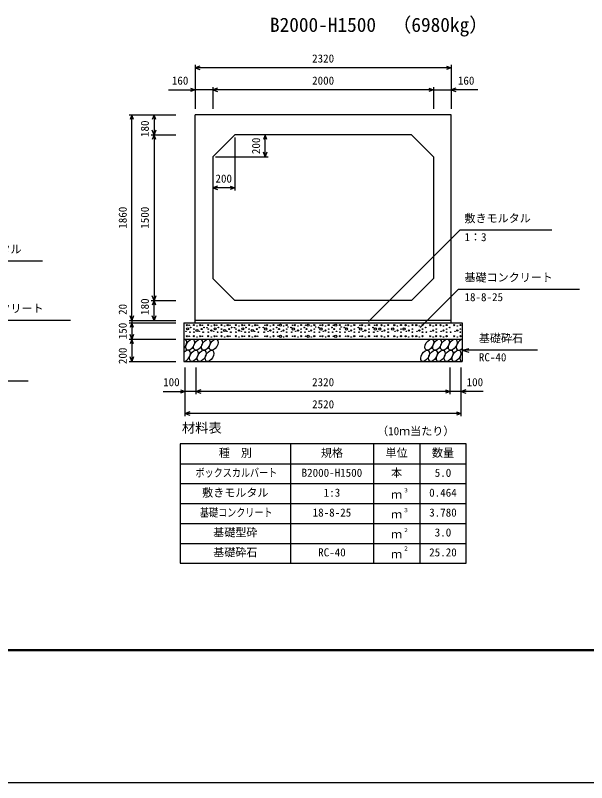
# Model space of a CAD drawing. Units: millimetres, scale not verified. Extents: x -25170 to 75630, y 0 to 35640.
# Drawn here: x 35103 to 40275, y 0 to 6943 of the extents above; entities that cross this region are included whole.
import ezdxf
from ezdxf.enums import TextEntityAlignment as Align

# ---------------------------------------------------------------- set-up
doc = ezdxf.new("R2010")
doc.units = ezdxf.units.MM
doc.header["$LTSCALE"] = 60
for name, color, linetype, lineweight in [('Defpoints_3', 5, 'Continuous', 25), ('DIM', 7, 'Continuous', 25), ('HATCH', 6, 'Continuous', 25), ('HYO', 3, 'Continuous', 25), ('HYO2', 4, 'Continuous', 25), ('OUTLINE', 3, 'Continuous', 25), ('TXT', 7, 'Continuous', 25), ('WAKU', 3, 'Continuous', 50)]:
    doc.layers.add(name, color=color, linetype=linetype, lineweight=lineweight)
doc.styles.add('ＭＳ ゴシック', font='')
doc.styles.get('ＭＳ ゴシック').set_extended_font_data('MS Gothic')

msp = doc.modelspace()

# ---------------------------------------------------------------- linework, layer by layer
at = {"layer": 'Defpoints_3'}
msp.add_line((25230, 0), (75630, 0), dxfattribs=at)
at = {"layer": 'DIM'}
for p, q in [((36729.98, 6493.78), (36729.98, 6096.89)), ((36772.27, 6484.17), (36729.98, 6468.78)), ((39049.98, 6468.78), (36729.98, 6468.78)), ((36729.98, 6468.78), (36772.27, 6453.39)), ((39007.7, 6484.17), (39049.98, 6468.78)), ((39049.98, 6468.78), (39007.7, 6453.39)), ((39049.98, 6493.78), (39049.98, 6096.89)), ((36489.24, 6268.78), (36729.98, 6268.78)), ((36687.7, 6284.17), (36729.98, 6268.78)), ((36729.98, 6268.78), (36687.7, 6253.39)), ((36889.98, 6268.78), (36729.98, 6268.78)), ((36889.98, 6293.78), (36889.98, 6096.89)), ((36932.27, 6284.17), (36889.98, 6268.78)), ((38889.98, 6268.78), (36889.98, 6268.78)), ((36889.98, 6268.78), (36932.27, 6253.39)), ((38847.7, 6284.17), (38889.98, 6268.78)), ((38889.98, 6268.78), (38847.7, 6253.39)), ((38889.98, 6293.78), (38889.98, 6096.89)), ((38889.98, 6268.78), (39049.98, 6268.78)), ((39092.27, 6284.17), (39049.98, 6268.78)), ((39290.73, 6268.78), (39049.98, 6268.78)), ((39049.98, 6268.78), (39092.27, 6253.39)), ((36133.88, 6041.89), (36554.98, 6041.89)), ((36158.88, 6041.89), (36143.49, 5999.6)), ((36158.88, 4181.89), (36158.88, 6041.89)), ((36174.27, 5999.6), (36158.88, 6041.89)), ((36358.88, 6041.89), (36343.49, 5999.6)), ((36358.88, 6041.89), (36358.88, 5861.89)), ((36374.27, 5999.6), (36358.88, 6041.89)), ((36358.88, 5861.89), (36343.49, 5904.17)), ((36374.27, 5904.17), (36358.88, 5861.89)), ((36333.88, 5861.89), (36554.98, 5861.89)), ((36358.88, 5861.89), (36343.49, 5819.6)), ((36358.88, 5861.89), (36358.88, 4361.89)), ((36374.27, 5819.6), (36358.88, 5861.89)), ((37089.98, 5836.89), (37089.98, 5357.17)), ((37366.05, 5861.89), (37350.66, 5819.6)), ((37366.05, 5661.89), (37366.05, 5861.89)), ((37381.44, 5819.6), (37366.05, 5861.89)), ((37366.05, 5661.89), (37350.66, 5704.17)), ((37381.44, 5704.17), (37366.05, 5661.89)), ((36914.98, 5661.89), (37391.05, 5661.89)), ((36932.27, 5397.56), (36889.98, 5382.17)), ((37089.98, 5382.17), (36889.98, 5382.17)), ((36889.98, 5382.17), (36932.27, 5366.78)), ((37047.7, 5397.56), (37089.98, 5382.17)), ((37089.98, 5382.17), (37047.7, 5366.78)), ((38301.17, 4172.31), (39126.48, 4997.62)), ((39958.89, 4997.62), (39126.48, 4997.62)), ((35348.89, 4717.62), (34516.48, 4717.62)), ((38768.01, 4118.16), (39112.07, 4462.22)), ((40211.62, 4462.22), (39112.07, 4462.22)), ((36358.88, 4361.89), (36343.49, 4404.17)), ((36374.27, 4404.17), (36358.88, 4361.89)), ((36333.88, 4361.89), (36554.98, 4361.89)), ((36358.88, 4361.89), (36343.49, 4319.6)), ((36358.88, 4181.89), (36358.88, 4361.89)), ((36374.27, 4319.6), (36358.88, 4361.89)), ((35601.62, 4182.22), (34502.07, 4182.22)), ((36133.88, 4181.89), (36554.98, 4181.89)), ((36158.88, 4181.89), (36143.49, 4224.17)), ((36174.27, 4224.17), (36158.88, 4181.89)), ((36158.88, 4181.89), (36158.88, 4161.89)), ((36358.88, 4181.89), (36343.49, 4224.17)), ((36374.27, 4224.17), (36358.88, 4181.89)), ((36133.88, 4161.89), (36554.98, 4161.89)), ((36158.88, 4161.89), (36143.49, 4119.6)), ((36158.88, 4161.89), (36158.88, 4011.89)), ((36174.27, 4119.6), (36158.88, 4161.89)), ((36158.88, 4011.89), (36143.49, 4054.17)), ((36174.27, 4054.17), (36158.88, 4011.89)), ((36133.88, 4011.89), (36554.98, 4011.89)), ((36158.88, 4011.89), (36143.49, 3969.6)), ((36158.88, 4011.89), (36158.88, 3811.89)), ((36174.27, 3969.6), (36158.88, 4011.89)), ((39149.98, 3911.89), (39207.94, 3927.42)), ((39829.79, 3911.89), (39149.98, 3911.89)), ((39149.98, 3911.89), (39207.94, 3896.36)), ((36158.88, 3811.89), (36143.49, 3854.17)), ((36174.27, 3854.17), (36158.88, 3811.89)), ((36133.88, 3811.89), (36554.98, 3811.89)), ((36639.98, 3315.28), (36639.98, 3756.89)), ((36739.98, 3515.28), (36739.98, 3756.89)), ((39039.98, 3515.28), (39039.98, 3756.89)), ((39039.98, 3515.28), (39039.98, 3756.89)), ((39139.98, 3315.28), (39139.98, 3756.89)), ((35219.79, 3631.89), (34539.98, 3631.89)), ((36597.7, 3555.67), (36639.98, 3540.28)), ((36782.27, 3555.67), (36739.98, 3540.28)), ((38997.7, 3555.67), (39039.98, 3540.28)), ((39182.27, 3555.67), (39139.98, 3540.28)), ((36440.44, 3540.28), (36639.98, 3540.28)), ((36639.98, 3540.28), (36597.7, 3524.88)), ((36739.98, 3540.28), (36639.98, 3540.28)), ((39039.98, 3540.28), (36739.98, 3540.28)), ((36739.98, 3540.28), (36782.27, 3524.88)), ((39039.98, 3540.28), (38997.7, 3524.88)), ((39139.98, 3540.28), (39039.98, 3540.28)), ((39339.53, 3540.28), (39139.98, 3540.28)), ((39139.98, 3540.28), (39182.27, 3524.88)), ((36682.27, 3355.67), (36639.98, 3340.28)), ((39139.98, 3340.28), (36639.98, 3340.28)), ((36639.98, 3340.28), (36682.27, 3324.88)), ((39097.7, 3355.67), (39139.98, 3340.28)), ((39139.98, 3340.28), (39097.7, 3324.88))]:
    msp.add_line(p, q, dxfattribs=at)
at = {"layer": 'HATCH'}
for centre, radius in [((36656.02, 4139.07), 5), ((36662.56, 4106.05), 10), ((36677.05, 4139.07), 2.5), ((36691.07, 4118.05), 2.5), ((36719.95, 4139.94), 5), ((36719.95, 4104.05), 2.5), ((36747.99, 4090.92), 10), ((36747.99, 4132.06), 2.5), ((36776.02, 4139.07), 5), ((36790.04, 4104.05), 5), ((36797.05, 4139.07), 2.5), ((36811.07, 4118.05), 2.5), ((36837.53, 4117.15), 2.5), ((36849.95, 4139.94), 5), ((36849.95, 4104.05), 2.5), ((36877.99, 4132.06), 2.5), ((36906.02, 4139.07), 5), ((36912.56, 4106.05), 10), ((36927.05, 4139.07), 2.5), ((36941.07, 4118.05), 2.5), ((36969.95, 4139.94), 5), ((36969.95, 4104.05), 2.5), ((36997.99, 4090.92), 10), ((36997.99, 4132.06), 2.5), ((37026.02, 4139.07), 5), ((37040.04, 4104.05), 5), ((37047.05, 4139.07), 2.5), ((37061.07, 4118.05), 2.5), ((37087.53, 4117.15), 2.5), ((37099.95, 4139.94), 5), ((37099.95, 4104.05), 2.5), ((37127.99, 4132.06), 2.5), ((37156.02, 4139.07), 5), ((37162.56, 4106.05), 10), ((37177.05, 4139.07), 2.5), ((37191.07, 4118.05), 2.5), ((37219.95, 4139.94), 5), ((37219.95, 4104.05), 2.5), ((37247.99, 4090.92), 10), ((37247.99, 4132.06), 2.5), ((37276.02, 4139.07), 5), ((37290.04, 4104.05), 5), ((37297.05, 4139.07), 2.5), ((37311.07, 4118.05), 2.5), ((37348.89, 4118.05), 2.5), ((37369.92, 4104.05), 10), ((37362.91, 4139.07), 2.5), ((37383.94, 4139.07), 5), ((37411.98, 4132.06), 2.5), ((37440.01, 4139.94), 5), ((37440.01, 4104.05), 2.5), ((37468.89, 4118.05), 2.5), ((37482.91, 4139.07), 2.5), ((37489.92, 4104.05), 5), ((37503.94, 4139.07), 10), ((37531.98, 4132.06), 2.5), ((37560.01, 4139.94), 5), ((37560.01, 4104.05), 2.5), ((37571.35, 4122.37), 2.5), ((37598.89, 4118.05), 2.5), ((37619.92, 4104.05), 10), ((37612.91, 4139.07), 2.5), ((37633.94, 4139.07), 5), ((37661.98, 4132.06), 2.5), ((37690.01, 4139.94), 5), ((37690.01, 4104.05), 2.5), ((37718.89, 4118.05), 2.5), ((37732.91, 4139.07), 2.5), ((37739.92, 4104.05), 5), ((37753.94, 4139.07), 10), ((37781.98, 4132.06), 2.5), ((37810.01, 4139.94), 5), ((37810.01, 4104.05), 2.5), ((37821.35, 4122.37), 2.5), ((37848.89, 4118.05), 2.5), ((37869.92, 4104.05), 10), ((37862.91, 4139.07), 2.5), ((37883.94, 4139.07), 5), ((37911.98, 4132.06), 2.5), ((37940.01, 4139.94), 5), ((37940.01, 4104.05), 2.5), ((37968.89, 4118.05), 2.5), ((37982.91, 4139.07), 2.5), ((37989.92, 4104.05), 5), ((38003.94, 4139.07), 10), ((38041.84, 4139.94), 5), ((38041.84, 4104.05), 2.5), ((38053.18, 4122.37), 2.5), ((38080.71, 4118.05), 2.5), ((38101.74, 4104.05), 10), ((38094.73, 4139.07), 2.5), ((38115.76, 4139.07), 5), ((38143.8, 4132.06), 2.5), ((38171.84, 4139.94), 5), ((38171.84, 4104.05), 2.5), ((38208.78, 4118.05), 2.5), ((38229.81, 4104.05), 10), ((38222.79, 4139.07), 2.5), ((38243.83, 4139.07), 5), ((38271.86, 4132.06), 2.5), ((38304.77, 4139.94), 5), ((38304.77, 4104.05), 2.5), ((38341.7, 4118.05), 2.5), ((38362.73, 4104.05), 10), ((38355.72, 4139.07), 2.5), ((38376.75, 4139.07), 5), ((38403.4, 4104.05), 10), ((38417.42, 4139.07), 5), ((38445.46, 4132.06), 2.5), ((38478.36, 4139.94), 5), ((38478.36, 4104.05), 2.5), ((38520.25, 4104.05), 10), ((38534.27, 4139.07), 5), ((38562.3, 4132.06), 2.5), ((38595.2, 4139.94), 5), ((38595.2, 4104.05), 2.5), ((38622.94, 4104.05), 10), ((38636.96, 4139.07), 5), ((38665, 4132.06), 2.5), ((38697.9, 4139.94), 5), ((38697.9, 4104.05), 2.5), ((38733.17, 4139.07), 5), ((38761.2, 4132.06), 2.5), ((38789.24, 4139.94), 5), ((38789.24, 4104.05), 2.5), ((38818.12, 4118.05), 2.5), ((38857.98, 4139.07), 5), ((38886.02, 4132.06), 2.5), ((38914.06, 4139.94), 5), ((38914.06, 4104.05), 2.5), ((38951.62, 4139.07), 5), ((38979.66, 4132.06), 2.5), ((39007.7, 4139.94), 5), ((39007.7, 4104.05), 2.5), ((39036.57, 4118.05), 2.5), ((39076.44, 4139.07), 5), ((39104.47, 4132.06), 2.5), ((39132.51, 4139.94), 5), ((39132.51, 4104.05), 2.5), ((36649.01, 4083.91), 2.5), ((36656.02, 4039.07), 5), ((36677.05, 4039.07), 2.5), ((36684.06, 4076.04), 2.5), ((36719.95, 4039.94), 5), ((36719.95, 4076.04), 2.5), ((36747.99, 4032.06), 2.5), ((36769.01, 4083.91), 2.5), ((36776.02, 4039.07), 5), ((36797.05, 4039.07), 2.5), ((36804.06, 4076.04), 2.5), ((36849.95, 4039.94), 5), ((36849.95, 4076.04), 2.5), ((36877.99, 4090.92), 5), ((36877.99, 4032.06), 2.5), ((36899.01, 4083.91), 2.5), ((36906.02, 4039.07), 5), ((36927.05, 4039.07), 2.5), ((36934.06, 4076.04), 2.5), ((36969.95, 4039.94), 5), ((36969.95, 4076.04), 2.5), ((36997.99, 4032.06), 2.5), ((37019.01, 4083.91), 2.5), ((37026.02, 4039.07), 5), ((37047.05, 4039.07), 2.5), ((37054.06, 4076.04), 2.5), ((37099.95, 4039.94), 5), ((37099.95, 4076.04), 2.5), ((37127.99, 4090.92), 5), ((37127.99, 4032.06), 2.5), ((37149.01, 4083.91), 2.5), ((37156.02, 4039.07), 5), ((37177.05, 4039.07), 2.5), ((37184.06, 4076.04), 2.5), ((37219.95, 4039.94), 5), ((37219.95, 4076.04), 2.5), ((37247.99, 4032.06), 2.5), ((37269.01, 4083.91), 2.5), ((37276.02, 4039.07), 5), ((37297.05, 4039.07), 2.5), ((37304.06, 4076.04), 2.5), ((37355.9, 4076.04), 2.5), ((37362.91, 4039.07), 2.5), ((37383.94, 4039.07), 5), ((37390.95, 4083.91), 2.5), ((37411.98, 4090.92), 5), ((37411.98, 4032.06), 2.5), ((37440.01, 4039.94), 5), ((37440.01, 4076.04), 2.5), ((37475.9, 4076.04), 2.5), ((37482.91, 4039.07), 2.5), ((37503.94, 4039.07), 10), ((37510.95, 4083.91), 2.5), ((37531.98, 4090.92), 5), ((37531.98, 4032.06), 2.5), ((37560.01, 4039.94), 5), ((37560.01, 4076.04), 2.5), ((37605.9, 4076.04), 2.5), ((37612.91, 4039.07), 2.5), ((37633.94, 4039.07), 5), ((37640.95, 4083.91), 2.5), ((37661.98, 4090.92), 5), ((37661.98, 4032.06), 2.5), ((37690.01, 4039.94), 5), ((37690.01, 4076.04), 2.5), ((37725.9, 4076.04), 2.5), ((37732.91, 4039.07), 2.5), ((37753.94, 4039.07), 10), ((37760.95, 4083.91), 2.5), ((37781.98, 4090.92), 5), ((37781.98, 4032.06), 2.5), ((37810.01, 4039.94), 5), ((37810.01, 4076.04), 2.5), ((37855.9, 4076.04), 2.5), ((37862.91, 4039.07), 2.5), ((37883.94, 4039.07), 5), ((37890.95, 4083.91), 2.5), ((37911.98, 4090.92), 5), ((37911.98, 4032.06), 2.5), ((37940.01, 4039.94), 5), ((37940.01, 4076.04), 2.5), ((37975.9, 4076.04), 2.5), ((37982.91, 4039.07), 2.5), ((38003.94, 4039.07), 10), ((38010.95, 4083.91), 2.5), ((38041.84, 4039.94), 5), ((38041.84, 4076.04), 2.5), ((38087.72, 4076.04), 2.5), ((38094.73, 4039.07), 2.5), ((38115.76, 4039.07), 5), ((38122.77, 4083.91), 2.5), ((38143.8, 4090.92), 5), ((38143.8, 4032.06), 2.5), ((38171.84, 4039.94), 5), ((38171.84, 4076.04), 2.5), ((38215.79, 4076.04), 2.5), ((38222.79, 4039.07), 2.5), ((38243.83, 4039.07), 5), ((38250.83, 4083.91), 2.5), ((38271.86, 4090.92), 5), ((38271.86, 4032.06), 2.5), ((38304.77, 4039.94), 5), ((38304.77, 4076.04), 2.5), ((38348.71, 4076.04), 2.5), ((38355.72, 4039.07), 2.5), ((38376.75, 4039.07), 5), ((38383.76, 4083.91), 2.5), ((38417.42, 4039.07), 5), ((38424.43, 4083.91), 2.5), ((38445.46, 4090.92), 5), ((38445.46, 4032.06), 2.5), ((38478.36, 4039.94), 5), ((38478.36, 4076.04), 2.5), ((38534.27, 4039.07), 5), ((38541.27, 4083.91), 2.5), ((38562.3, 4090.92), 5), ((38562.3, 4032.06), 2.5), ((38595.2, 4039.94), 5), ((38595.2, 4076.04), 2.5), ((38636.96, 4039.07), 5), ((38643.97, 4083.91), 2.5), ((38665, 4090.92), 5), ((38665, 4032.06), 2.5), ((38697.9, 4039.94), 5), ((38697.9, 4076.04), 2.5), ((38733.17, 4039.07), 5), ((38740.17, 4083.91), 2.5), ((38761.2, 4090.92), 5), ((38761.2, 4032.06), 2.5), ((38789.24, 4039.94), 5), ((38789.24, 4076.04), 2.5), ((38825.13, 4076.04), 2.5), ((38857.98, 4039.07), 5), ((38864.99, 4083.91), 2.5), ((38886.02, 4090.92), 5), ((38886.02, 4032.06), 2.5), ((38914.06, 4039.94), 5), ((38914.06, 4076.04), 2.5), ((38951.62, 4039.07), 5), ((38958.63, 4083.91), 2.5), ((38979.66, 4090.92), 5), ((38979.66, 4032.06), 2.5), ((39007.7, 4039.94), 5), ((39007.7, 4076.04), 2.5), ((39043.58, 4076.04), 2.5), ((39076.44, 4039.07), 5), ((39083.45, 4083.91), 2.5), ((39104.47, 4090.92), 5), ((39104.47, 4032.06), 2.5), ((39132.51, 4039.94), 5), ((39132.51, 4076.04), 2.5)]:
    msp.add_circle(centre, radius, dxfattribs=at)
for centre, start_param, end_param in [((36615.33, 3961.88), 4.3355439, 6.7245934), ((39134.54, 3961.88), 0.4199491, 4.357003), ((36648.58, 3861.89), 3.4740877, 7.5860497), ((39167.79, 3861.89), 1.2805297, 3.4964223)]:
    msp.add_ellipse(centre, major_axis=(29.09, 47.08), ratio=0.5792, start_param=start_param, end_param=end_param, dxfattribs=at)
for centre in [(36686.29, 3961.88), (36757.24, 3961.88), (36828.2, 3961.88), (36899.15, 3961.88), (38850.71, 3961.88), (38921.67, 3961.88), (38992.63, 3961.88), (39063.58, 3961.88), (36719.53, 3861.89), (36790.49, 3861.89), (36861.45, 3861.89), (38813.01, 3861.89), (38883.96, 3861.89), (38954.92, 3861.89), (39025.87, 3861.89), (39096.83, 3861.89)]:
    msp.add_ellipse(centre, major_axis=(29.09, 47.08), ratio=0.5792, dxfattribs=at)
at = {"layer": 'HYO'}
for p, q in [((39184.98, 3065.28), (36594.98, 3065.28)), ((36594.98, 3065.28), (36594.98, 1985.28)), ((37594.98, 3065.28), (37594.98, 1985.28)), ((38344.98, 3065.28), (38344.98, 1985.28)), ((38764.98, 3065.28), (38764.98, 1985.28)), ((39184.98, 1985.28), (39184.98, 3065.28)), ((36594.98, 2885.28), (39184.98, 2885.28)), ((36594.98, 1985.28), (39184.98, 1985.28))]:
    msp.add_line(p, q, dxfattribs=at)
at = {"layer": 'HYO2'}
for p, q in [((36594.98, 2705.28), (39184.98, 2705.28)), ((36594.98, 2525.28), (39184.98, 2525.28)), ((36594.98, 2345.28), (39184.98, 2345.28)), ((36594.98, 2165.28), (39184.98, 2165.28))]:
    msp.add_line(p, q, dxfattribs=at)
at = {"layer": 'OUTLINE'}
for p, q in [((39049.98, 6041.89), (36729.98, 6041.89)), ((36729.98, 4161.89), (36729.98, 6041.89)), ((39049.98, 4161.89), (39049.98, 6041.89)), ((36889.98, 5661.89), (37089.98, 5861.89)), ((38689.98, 5861.89), (37089.98, 5861.89)), ((38689.98, 5861.89), (38889.98, 5661.89)), ((36889.98, 5661.89), (36889.98, 4561.89)), ((38889.98, 5661.89), (38889.98, 4561.89)), ((37089.98, 4361.89), (36889.98, 4561.89)), ((38889.98, 4561.89), (38689.98, 4361.89)), ((38689.98, 4361.89), (37089.98, 4361.89)), ((39049.98, 4181.89), (36729.98, 4181.89)), ((36629.98, 4161.89), (36629.98, 3811.89)), ((36629.98, 4161.89), (39149.98, 4161.89)), ((39149.98, 4161.89), (39149.98, 3811.89)), ((36629.98, 4011.89), (39149.98, 4011.89)), ((36629.98, 3811.89), (39149.98, 3811.89))]:
    msp.add_line(p, q, dxfattribs=at)
at = {"layer": 'WAKU'}
msp.add_line((26430, 1200), (74430, 1200), dxfattribs=at)

# ---------------------------------------------------------------- texts
at = {"layer": 'DIM', "style": 'ＭＳ ゴシック'}
for s, p in [('2320', (37789.98, 6493.78)), ('160', (36520.34, 6293.78)), ('2000', (37789.98, 6293.78)), ('160', (39109.62, 6293.78)), ('200', (36914.98, 5407.17)), ('敷きモルタル', (39169.33, 5047.62)), ('1：3', (39169.33, 4877.5)), ('敷きモルタル', (34559.33, 4767.62)), ('基礎コンクリート', (39169.33, 4512.22)), ('18-8-25', (39169.33, 4334.59)), ('基礎コンクリート', (34559.33, 4232.22)), ('基礎砕石', (39299.72, 3961.89)), ('RC-40', (39299.72, 3790.51)), ('100', (36441.34, 3565.28)), ('2320', (37789.98, 3565.28)), ('100', (39188.62, 3565.28)), ('2520', (37789.98, 3365.28))]:
    msp.add_text(s, height=73.31, dxfattribs=at).set_placement(p, align=Align.BOTTOM_LEFT)
for s, p in [('180', (36333.88, 5841.89)), ('200', (37341.05, 5686.89)), ('1860', (36133.88, 5011.89)), ('1500', (36333.88, 5011.89)), ('180', (36333.88, 4231.89)), ('20', (36133.88, 4231.96)), ('150', (36133.88, 4011.89)), ('200', (36133.88, 3786.89))]:
    msp.add_text(s, height=73.31, rotation=90, dxfattribs=at).set_placement(p, align=Align.BOTTOM_LEFT)
at = {"layer": 'TXT', "style": 'ＭＳ ゴシック'}
for s, height, p in [('（6980kg）', 128.3, (38513.57, 6754.39)), ('B2000-H1500', 128.3, (37408.73, 6754.39)), ('材料表', 87.98, (36611.65, 3140.28)), ('（10ｍ当たり）', 73.31, (38378.31, 3121.94)), ('種\u3000別', 73.31, (36944.98, 2925.28)), ('規格', 73.31, (37869.98, 2925.28)), ('単位', 73.31, (38454.98, 2925.28)), ('数量', 73.31, (38874.98, 2925.28)), ('本', 73.31, (38504.98, 2745.28)), ('B2000-H1500', 73.31, (37694.98, 2745.28)), ('5.0', 73.31, (38899.98, 2745.28)), ('敷きモルタル', 73.31, (36794.98, 2565.28)), ('1:3', 73.31, (37894.98, 2565.28)), ('３', 36.66, (38614.22, 2615.89)), ('0.464', 73.31, (38849.98, 2565.28)), ('ｍ', 73.31, (38504.98, 2548.61)), ('18-8-25', 73.31, (37794.98, 2385.28)), ('ｍ', 73.31, (38504.98, 2368.61)), ('３', 36.66, (38614.22, 2435.89)), ('3.780', 73.31, (38849.98, 2385.28)), ('基礎型砕', 73.31, (36894.98, 2205.28)), ('２', 36.66, (38614.22, 2255.89)), ('3.0', 73.31, (38899.98, 2205.28)), ('ｍ', 73.31, (38504.98, 2188.61)), ('基礎砕石', 73.31, (36894.98, 2025.28)), ('RC-40', 73.31, (37844.98, 2025.28)), ('ｍ', 73.31, (38504.98, 2008.61)), ('２', 36.66, (38614.22, 2089.22)), ('25.20', 73.31, (38849.98, 2025.28))]:
    msp.add_text(s, height=height, dxfattribs=at).set_placement(p, align=Align.BOTTOM_LEFT)
at = {"layer": 'TXT', "style": 'ＭＳ ゴシック', "width": 0.8}
for s, p in [('ボックスカルバート', (36734.98, 2745.28)), ('基礎コンクリート', (36774.98, 2385.28))]:
    msp.add_text(s, height=73.31, dxfattribs=at).set_placement(p, align=Align.BOTTOM_LEFT)

doc.saveas('drawing.dxf')
